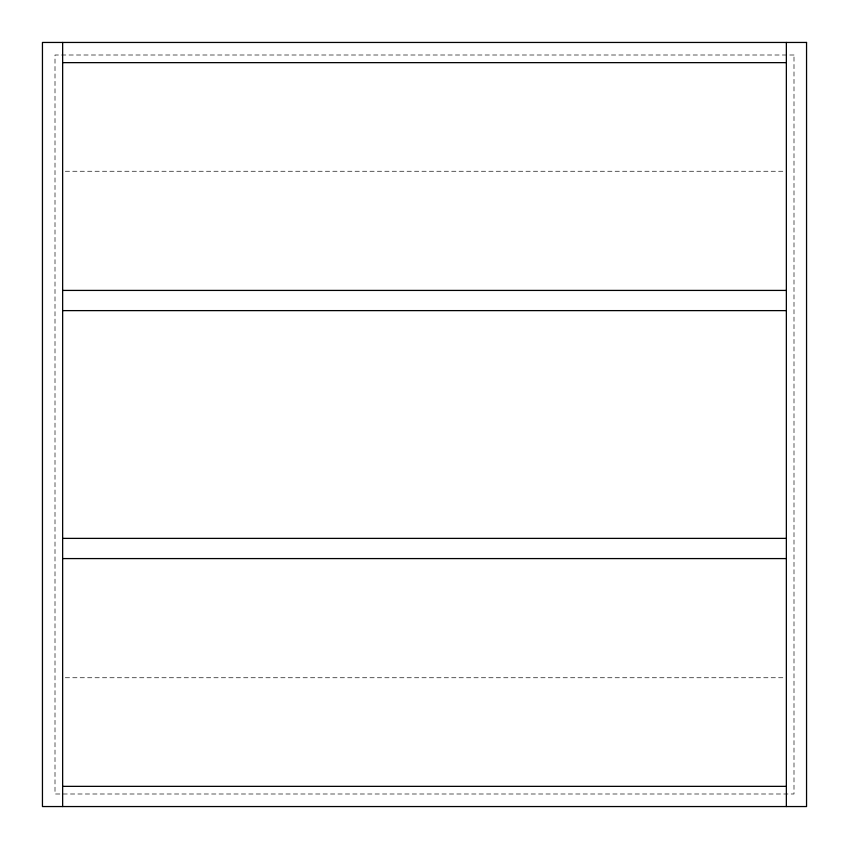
<?xml version="1.0" encoding="UTF-8"?>
<svg xmlns="http://www.w3.org/2000/svg" width="849" height="849" viewBox="0 0 849 849"><rect width="100%" height="100%" fill="white"/><g stroke="black" fill="none" stroke-linecap="round" stroke-linejoin="round"><path stroke-width="0.64" stroke-dasharray="4.25 3.18" d="M65.299 171.254L783.701 171.254M65.299 677.746L783.701 677.746M793.995 55.005L55.005 55.005L55.005 793.995L793.995 793.995L793.995 55.005"/><path stroke-width="1.27" d="M62.646 62.646L786.354 62.646M62.646 290.422L786.354 290.422M62.646 310.617L786.354 310.617M62.646 538.383L786.354 538.383M62.646 558.578L786.354 558.578M62.646 786.354L786.354 786.354M786.354 42.45L786.354 806.55M62.646 42.45L62.646 806.55M806.55 42.45L42.45 42.45L42.45 806.55L806.55 806.55L806.55 42.45"/></g></svg>
